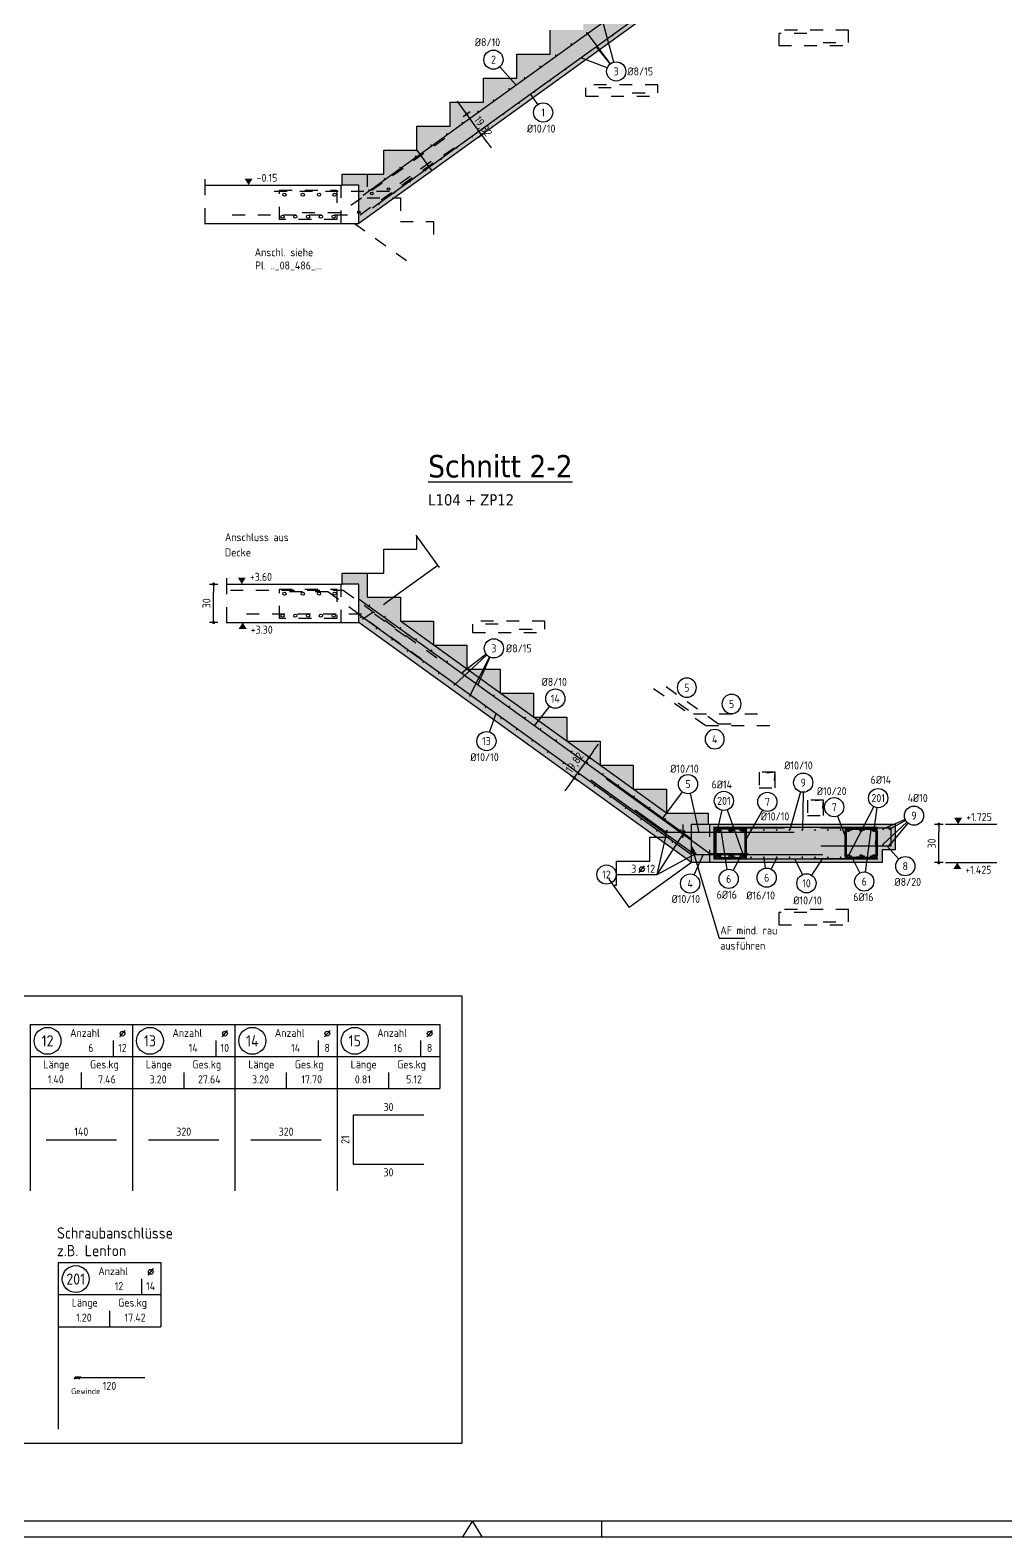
# Model space of a CAD drawing. Extents: x 0 to 29.1, y 0 to 18.4.
# Drawn here: x 7.06 to 14.68, y 0 to 11.77 of the extents above; entities that cross this region are included whole.
import ezdxf
from ezdxf.enums import TextEntityAlignment as Align

# ---------------------------------------------------------------- set-up
doc = ezdxf.new("R2010")
doc.units = 0
doc.header["$LTSCALE"] = 0.25
for name, pattern in [('AUSGEZOGEN', [1000.01, 1000, 0.01]), ('DOT', [0.175, 0.05, -0.125]), ('GESTRICHELT', [0.75, 0.5, -0.25]), ('HIDDEN', [0.375, 0.25, -0.125]), ('HIDDEN2', [0.187, 0.125, -0.062]), ('PUNKT', [0.175, 0.05, -0.125]), ('VERDECKT', [0.375, 0.25, -0.125])]:
    doc.linetypes.add(name, pattern=pattern)
for name, color, linetype in [('AFU', 7, 'Continuous'), ('BETON', 7, 'Continuous'), ('DRUEBER', 7, 'Continuous'), ('grau_mittel', 7, 'Continuous'), ('HILFE', 7, 'Continuous'), ('koten', 7, 'Continuous'), ('MASSE', 7, 'Continuous'), ('OBJEKT', 7, 'Continuous'), ('RAHMEN', 7, 'Continuous'), ('RND', 7, 'Continuous'), ('RND-1', 7, 'Continuous'), ('RND_BILD', 7, 'Continuous'), ('TEXT', 7, 'Continuous'), ('VERDECKT', 7, 'Continuous')]:
    doc.layers.add(name, color=color, linetype=linetype)
doc.layers.add('NOPLOT', color=7, linetype='Continuous', plot=False)
doc.styles.add('helv', font='tahoma.ttf')
doc.styles.add('txt', font='isocp.shx')
doc.linetypes.add('AFU_50K', pattern='A,0.15,["/",Standard,S=0.2,R=0,X=-0.01,Y=-0.1],0.07,["/",Standard,S=0.2,R=0,X=-0.01,Y=-0.1],0.15', length=0.37)
doc.dimstyles.new('DOT_I', dxfattribs={"dimscale": 0.25, "dimtxt": 0.25, "dimasz": 0.25, "dimexe": 0.1, "dimexo": 0.3, "dimgap": 0.1, "dimtad": 1, "dimdec": 3, "dimzin": 3, "dimtxsty": 'txt', "dimblk": 'DOT', "dimblk1": 'DOT', "dimblk2": 'DOT', "dimsah": 1, "dimcen": 0.1, "dimse1": 1, "dimse2": 1, "dimazin": 0, "dimtfac": 1, "dimtdec": 4, "dimtix": 1, "dimtmove": 2, "dimatfit": 3, "dimfxl": 0, "dimtvp": 1, "dimtolj": 1, "dimtzin": 0, "dimarcsym": 0})

# ---------------------------------------------------------------- blocks, each defined once
blk = doc.blocks.new('RND_HIN')
at = {"layer": 'RND', "color": 7, "linetype": 'Continuous'}
blk.add_circle((0, 0), 0.3, dxfattribs=at)
at = {"layer": 'RND', "color": 7, "linetype": 'Continuous', "style": 'txt'}
blk.add_attdef('POSI', text='', height=0.25, dxfattribs=at).set_placement((0, 0), align=Align.MIDDLE)
blk = doc.blocks.new('DINA1')
at = {"layer": 'RAHMEN', "color": 5}
blk.add_line((2, 0.5), (83.6, 0.5), dxfattribs=at)
at = {"layer": 'RAHMEN', "color": 7, "linetype": 'Continuous'}
for p, q in [((42.05, 0.5), (41.74, 0)), ((42.36, 0), (42.05, 0.5))]:
    blk.add_line(p, q, dxfattribs=at)
at = {"layer": 'RAHMEN', "color": 7}
blk.add_line((46.1, 0), (46.1, 0.5), dxfattribs=at)
at = {"layer": 'RAHMEN'}
blk.add_line((0, 0), (84.1, 0), dxfattribs=at)
blk = doc.blocks.new('RND_LIS2')
at = {"layer": 'RND', "color": 3, "linetype": 'Continuous'}
for p, q in [((0, 0), (0, -5.2)), ((0, 0), (3.2, 0)), ((3.2, 0), (3.2, -2)), ((2.6, -0.503), (2.6, -1)), ((0, -1), (3.2, -1)), ((1.6, -1.503), (1.6, -2)), ((0, -2), (3.2, -2))]:
    blk.add_line(p, q, dxfattribs=at)
at = {"layer": 'RND', "color": 7, "linetype": 'Continuous'}
blk.add_line((2.805, -0.39), (2.973, -0.186), dxfattribs=at)
at = {"layer": 'RND', "color": 1, "linetype": 'Continuous'}
blk.add_circle((0.545, -0.513), 0.42, dxfattribs=at)
at = {"layer": 'RND', "color": 7, "linetype": 'Continuous'}
blk.add_circle((2.889, -0.288), 0.075, dxfattribs=at)
at = {"layer": 'RND', "color": 7, "linetype": 'Continuous', "style": 'txt'}
for s, p in [('Anzahl', (1.249, -0.391)), ('Länge', (0.42, -1.373)), ('Ges.kg', (1.872, -1.373))]:
    blk.add_text(s, height=0.25, dxfattribs=at).set_placement(p)
at = {"layer": 'RND', "color": 1, "linetype": 'Continuous', "style": 'txt'}
blk.add_attdef('POS1', text='', height=0.35, dxfattribs=at).set_placement((0.545, -0.513), align=Align.MIDDLE)
at = {"layer": 'RND', "color": 7, "linetype": 'Continuous', "style": 'txt'}
for tag, p in [('STK1', (1.897, -0.859)), ('DS1', (2.885, -0.859)), ('LANG1', (0.8, -1.841)), ('GEW', (2.4, -1.841))]:
    blk.add_attdef(tag, text='', height=0.25, dxfattribs=at).set_placement(p, align=Align.CENTER)
blk = doc.blocks.new('OKRD_O')
at = {"layer": 'koten', "color": 7, "linetype": 'Continuous'}
blk.add_solid([(-0.125, 0.202), (0.125, 0.202), (0, 0)], dxfattribs=at)
at = {"layer": 'koten', "style": 'txt'}
blk.add_attdef('OKRD', (0.25, 0.1), '', height=0.25, dxfattribs=at)
blk = doc.blocks.new('DOT')
at = {"layer": 'MASSE', "color": 7, "linetype": 'Continuous'}
for p, q in [((0, 0), (-1, 0)), ((0, 0.54), (0, -0.54))]:
    blk.add_line(p, q, dxfattribs=at)
at = {"layer": 'MASSE', "color": 7, "linetype": 'Continuous', "const_width": 0.2}
blk.add_lwpolyline([(-0.1, 0, 1), (0.1, 0, 1)], format="xyb", close=True, dxfattribs=at)
blk = doc.blocks.new('*D39')
at = {"layer": 'Defpoints', "color": 0, "linetype": 'AUSGEZOGEN', "transparency": 16777216}
for p in [(10.468, 11.109), (10.468, 11.109), (10.584, 10.948)]:
    blk.add_point(p, dxfattribs=at)
at = {"layer": 'MASSE', "color": 0, "linetype": 'AUSGEZOGEN', "lineweight": -2, "transparency": 16777216}
for p, q in [((10.432, 11.16), (10.395, 11.21)), ((10.584, 10.948), (10.468, 11.109)), ((10.621, 10.898), (10.658, 10.847))]:
    blk.add_line(p, q, dxfattribs=at)
at = {"layer": 'MASSE', "color": 0, "linetype": 'AUSGEZOGEN', "lineweight": -2, "transparency": 16777216, "xscale": 0.0625, "yscale": 0.0625, "zscale": 0.0625}
for p, rotation in [((10.468, 11.109), 305.7992139162113), ((10.584, 10.948), 125.7992139162113)]:
    blk.add_blockref('DOT', p, dxfattribs=dict(at, rotation=rotation))
at = {"layer": 'MASSE', "color": 0, "linetype": 'AUSGEZOGEN', "transparency": 16777216, "insert": (10.591, 11.011), "char_height": 0.0625, "attachment_point": 5, "rotation": 305.7992, "style": 'txt'}
blk.add_mtext('\\A1;19,82', dxfattribs=at)
blk = doc.blocks.new('okrd_u')
at = {"layer": 'koten', "color": 7, "linetype": 'Continuous'}
blk.add_solid([(-0.125, -0.202), (0.125, -0.202), (0, 0)], dxfattribs=at)
at = {"layer": 'koten', "style": 'txt'}
blk.add_attdef('OKRD', (0.25, -0.35), '', height=0.25, dxfattribs=at)
blk = doc.blocks.new('*D41')
at = {"layer": 'Defpoints', "color": 0, "linetype": 'AUSGEZOGEN', "transparency": 16777216}
for p in [(14.157, 5.565), (14.157, 5.565), (14.157, 5.265)]:
    blk.add_point(p, dxfattribs=at)
at = {"layer": 'MASSE', "color": 0, "linetype": 'AUSGEZOGEN', "lineweight": -2, "transparency": 16777216}
blk.add_line((14.157, 5.328), (14.157, 5.503), dxfattribs=at)
at = {"layer": 'MASSE', "color": 0, "linetype": 'AUSGEZOGEN', "lineweight": -2, "transparency": 16777216, "xscale": 0.0625, "yscale": 0.0625, "zscale": 0.0625}
for p, rotation in [((14.157, 5.565), 90), ((14.157, 5.265), 270)]:
    blk.add_blockref('DOT', p, dxfattribs=dict(at, rotation=rotation))
at = {"layer": 'MASSE', "color": 0, "linetype": 'AUSGEZOGEN', "transparency": 16777216, "insert": (14.101, 5.415), "char_height": 0.0625, "attachment_point": 5, "rotation": 90, "style": 'txt'}
blk.add_mtext('\\A1;30', dxfattribs=at)
blk = doc.blocks.new('*D42')
at = {"layer": 'Defpoints', "color": 0, "linetype": 'AUSGEZOGEN', "transparency": 16777216}
for p in [(8.491, 7.44), (8.491, 7.44), (8.491, 7.14)]:
    blk.add_point(p, dxfattribs=at)
at = {"layer": 'MASSE', "color": 0, "linetype": 'AUSGEZOGEN', "lineweight": -2, "transparency": 16777216}
blk.add_line((8.491, 7.203), (8.491, 7.378), dxfattribs=at)
at = {"layer": 'MASSE', "color": 0, "linetype": 'AUSGEZOGEN', "lineweight": -2, "transparency": 16777216, "xscale": 0.0625, "yscale": 0.0625, "zscale": 0.0625}
for p, rotation in [((8.491, 7.44), 90), ((8.491, 7.14), 270)]:
    blk.add_blockref('DOT', p, dxfattribs=dict(at, rotation=rotation))
at = {"layer": 'MASSE', "color": 0, "linetype": 'AUSGEZOGEN', "transparency": 16777216, "insert": (8.435, 7.29), "char_height": 0.0625, "attachment_point": 5, "rotation": 90, "style": 'txt'}
blk.add_mtext('\\A1;30', dxfattribs=at)
blk = doc.blocks.new('RND_LEI')
at = {"layer": 'RND', "color": 7, "linetype": 'Continuous'}
blk.add_line((1.022, 0.066), (1.19, 0.27), dxfattribs=at)
for centre, radius in [((0, 0), 0.3), ((1.106, 0.168), 0.075)]:
    blk.add_circle(centre, radius, dxfattribs=at)
at = {"layer": 'RND', "color": 7, "linetype": 'Continuous', "style": 'txt'}
blk.add_attdef('POSL', text='', height=0.25, dxfattribs=at).set_placement((0, 0), align=Align.MIDDLE)
blk.add_attdef('ANZ', text='', height=0.25, dxfattribs=at).set_placement((0.931, 0.057), align=Align.RIGHT)
for tag, p in [('DUM', (1.253, 0.057)), ('ABSTD', (1.674, 0.057)), ('POSTXT', (0.374, -0.327))]:
    blk.add_attdef(tag, p, '', height=0.25, dxfattribs=at)
blk = doc.blocks.new('*D43')
at = {"layer": 'Defpoints', "color": 0, "linetype": 'AUSGEZOGEN', "transparency": 16777216}
for p in [(11.424, 6.087), (11.424, 6.087), (11.308, 5.926)]:
    blk.add_point(p, dxfattribs=at)
at = {"layer": 'MASSE', "color": 0, "linetype": 'AUSGEZOGEN', "lineweight": -2, "transparency": 16777216}
for p, q in [((11.46, 6.138), (11.497, 6.189)), ((11.308, 5.926), (11.424, 6.087)), ((11.271, 5.876), (11.235, 5.825))]:
    blk.add_line(p, q, dxfattribs=at)
at = {"layer": 'MASSE', "color": 0, "linetype": 'AUSGEZOGEN', "lineweight": -2, "transparency": 16777216, "xscale": 0.0625, "yscale": 0.0625, "zscale": 0.0625}
for p, rotation in [((11.424, 6.087), 234.2025969754206), ((11.308, 5.926), 54.20259697542063)]:
    blk.add_blockref('DOT', p, dxfattribs=dict(at, rotation=rotation))
at = {"layer": 'MASSE', "color": 0, "linetype": 'AUSGEZOGEN', "transparency": 16777216, "insert": (11.316, 6.042), "char_height": 0.0625, "attachment_point": 5, "rotation": 54.2026, "style": 'txt'}
blk.add_mtext('\\A1;19,82', dxfattribs=at)
blk = doc.blocks.new('Pfeillinie')
at = {"layer": 'TEXT', "linetype": 'Continuous'}
blk.add_hatch(color=7, dxfattribs=at).paths.add_polyline_path([(0, 0), (-0.8, 0.2), (-0.8, 0), (-0.8, -0.2)])
at = {"layer": 'TEXT', "color": 7, "linetype": 'Continuous'}
for p, q in [((-0.8, 0), (-0.8, 0.2)), ((-0.8, 0.2), (0, 0)), ((-0.8, 0), (-0.8, -0.2)), ((-0.8, -0.2), (0, 0))]:
    blk.add_line(p, q, dxfattribs=at)

msp = doc.modelspace()

# ---------------------------------------------------------------- hatches: boundary and pattern name
at = {"layer": 'grau_mittel'}
h = msp.add_hatch(color=61, dxfattribs=at)
h.paths.add_polyline_path([(13.7146, 12.1311), (13.7146, 12.2311), (13.8146, 12.2311), (13.8146, 12.4311), (12.3646, 12.4311), (12.3646, 12.1311)])
h.paths.add_polyline_path([(12.2246, 12.1311), (12.3646, 12.1311), (12.3646, 12.4311), (12.3546, 12.4311), (12.3546, 12.4311), (12.2246, 12.4311)])
h.paths.add_polyline_path([(11.8996, 12.1411), (11.6396, 12.1411), (11.6396, 11.9536), (11.3796, 11.9536), (11.3796, 11.7661), (11.1196, 11.7661), (11.1196, 11.5786), (10.8596, 11.5786), (10.8596, 11.3911), (10.5996, 11.3911), (10.5996, 11.2036), (10.3396, 11.2036), (10.3396, 11.0161), (10.0796, 11.0161), (10.0796, 10.8286), (9.8196, 10.8286), (9.8196, 10.6411), (9.6896, 10.6411), (9.4946, 10.6411), (9.4946, 10.5561), (9.6248, 10.5561), (9.6248, 10.2561), (12.2246, 12.1311), (12.2246, 12.4311), (12.3546, 12.4311), (12.3546, 12.5161), (12.1596, 12.5161), (12.1596, 12.3286), (11.8996, 12.3286)])
h = msp.add_hatch(color=61, dxfattribs=at)
h.paths.add_polyline_path([(10.7296, 6.7752), (10.4696, 6.7752), (10.4696, 6.9627), (10.2096, 6.9627), (10.2096, 7.1502), (9.9496, 7.1502), (9.9496, 7.3377), (9.6896, 7.3377), (9.6896, 7.5252), (9.4946, 7.5252), (9.4946, 7.4402), (9.6246, 7.4402), (9.6246, 7.1402), (12.2246, 5.2652), (12.2246, 5.5652), (12.3546, 5.5652), (12.3546, 5.6502), (12.0296, 5.6502), (12.0296, 5.8377), (11.7696, 5.8377), (11.7696, 6.0252), (11.5096, 6.0252), (11.5096, 6.2127), (11.2496, 6.2127), (11.2496, 6.4002), (10.9896, 6.4002), (10.9896, 6.5877), (10.7296, 6.5877)])
h.paths.add_polyline_path([(12.3546, 5.5652), (12.2246, 5.5652), (12.2246, 5.2652), (13.7146, 5.2652), (13.7146, 5.3652), (13.8146, 5.3652), (13.8146, 5.5652)])

# ---------------------------------------------------------------- linework, layer by layer
at = {"layer": 'AFU', "color": 8, "linetype": 'AFU_50K'}
for p, q in [((9.6248, 10.5561), (9.4946, 10.5561)), ((9.6248, 10.2561), (9.6248, 10.5561)), ((9.6246, 7.4402), (9.4946, 7.4402)), ((9.6246, 7.1402), (9.6246, 7.4402)), ((12.2246, 5.2652), (12.2246, 5.5652)), ((12.2246, 5.5652), (12.3546, 5.5652))]:
    msp.add_line(p, q, dxfattribs=at)
at = {"layer": 'BETON', "color": 6, "linetype": 'AUSGEZOGEN'}
for p, q in [((12.2246, 12.1311), (9.6248, 10.2561)), ((11.1196, 11.5786), (11.1196, 11.7661)), ((10.8596, 11.3911), (10.8596, 11.5786)), ((10.8596, 11.5786), (11.1196, 11.5786)), ((10.5996, 11.2036), (10.5996, 11.3911)), ((10.5996, 11.3911), (10.8596, 11.3911)), ((10.3396, 11.0161), (10.3396, 11.2036)), ((10.3396, 11.2036), (10.5996, 11.2036)), ((10.0796, 10.8286), (10.0796, 11.0161)), ((10.0796, 11.0161), (10.3396, 11.0161)), ((9.8196, 10.6411), (9.8196, 10.8286)), ((9.8196, 10.8286), (10.0796, 10.8286)), ((9.4946, 10.5561), (9.4946, 10.6411)), ((9.4946, 10.6411), (9.6896, 10.6411)), ((9.6896, 10.6411), (9.8196, 10.6411)), ((8.4212, 10.5561), (9.4946, 10.5561)), ((8.4212, 10.2561), (9.6248, 10.2561)), ((8.5904, 7.4402), (9.4946, 7.4402)), ((9.4946, 7.4402), (9.4946, 7.5252)), ((9.4946, 7.5252), (9.6896, 7.5252)), ((9.6896, 7.5252), (9.6896, 7.3377)), ((9.6896, 7.3377), (9.9496, 7.3377)), ((9.9496, 7.3377), (9.9496, 7.1502)), ((8.5904, 7.1402), (9.6246, 7.1402)), ((12.2246, 5.2652), (9.6246, 7.1402)), ((9.9496, 7.1502), (10.2096, 7.1502)), ((10.2096, 7.1502), (10.2096, 6.9627)), ((10.2096, 6.9627), (10.4696, 6.9627)), ((10.4696, 6.9627), (10.4696, 6.7752)), ((10.4696, 6.7752), (10.7296, 6.7752)), ((10.7296, 6.7752), (10.7296, 6.5877)), ((10.7296, 6.5877), (10.9896, 6.5877)), ((10.9896, 6.5877), (10.9896, 6.4002)), ((10.9896, 6.4002), (11.2496, 6.4002)), ((11.2496, 6.4002), (11.2496, 6.2127)), ((11.2496, 6.2127), (11.5096, 6.2127)), ((11.5096, 6.2127), (11.5096, 6.0252)), ((11.5096, 6.0252), (11.7696, 6.0252)), ((11.7696, 6.0252), (11.7696, 5.8377)), ((11.7696, 5.8377), (12.0296, 5.8377)), ((12.0296, 5.8377), (12.0296, 5.6502)), ((12.0296, 5.6502), (12.3546, 5.6502)), ((12.3546, 5.6502), (12.3546, 5.5652)), ((12.3546, 5.5652), (13.8146, 5.5652)), ((13.8146, 5.5652), (13.8146, 5.3652)), ((13.8146, 5.3652), (13.7146, 5.3652)), ((13.7146, 5.3652), (13.7146, 5.2652)), ((13.7146, 5.2652), (12.2246, 5.2652))]:
    msp.add_line(p, q, dxfattribs=at)
at = {"layer": 'DRUEBER', "color": 102, "linetype": 'PUNKT'}
for p, q in [((9.6896, 10.6411), (9.6896, 10.4559)), ((9.6896, 10.4559), (9.9496, 10.4559)), ((9.9496, 10.4559), (9.9496, 10.2707)), ((9.5909, 10.2561), (10.0704, 9.9146)), ((9.9496, 10.2707), (10.2096, 10.2707)), ((10.2096, 10.2707), (10.2096, 10.1102))]:
    msp.add_line(p, q, dxfattribs=at)
at = {"layer": 'HILFE', "color": 102, "linetype": 'GESTRICHELT'}
for p, q in [((8.4212, 10.6013), (8.4212, 10.2043)), ((8.5904, 7.4854), (8.5904, 7.0884))]:
    msp.add_line(p, q, dxfattribs=at)
at = {"layer": 'HILFE', "color": 102, "linetype": 'AUSGEZOGEN'}
for p, q in [((14.2079, 5.5652), (14.6099, 5.5652)), ((14.2079, 5.2652), (14.6099, 5.2652))]:
    msp.add_line(p, q, dxfattribs=at)
at = {"layer": 'NOPLOT', "color": 191, "linetype": 'AUSGEZOGEN'}
for p, q in [((10.0796, 10.8286), (10.1956, 10.6678)), ((10.0714, 7.8229), (10.254, 7.5697)), ((12.0296, 5.6502), (9.9496, 7.1502)), ((12.5296, 5.3082), (12.5681, 5.3082)), ((13.5496, 5.3082), (13.5112, 5.3082)), ((11.5781, 5.1357), (11.7379, 4.9142))]:
    msp.add_line(p, q, dxfattribs=at)
for points in [[(12.6246, 5.5352), (12.4346, 5.5352, 0.4142136), (12.4046, 5.5052), (12.4046, 5.3252, 0.4142136), (12.4346, 5.2952), (12.6246, 5.2952, 0.4142136), (12.6546, 5.3252), (12.6546, 5.5052, 0.4142136)], [(13.4546, 5.5352), (13.6446, 5.5352, -0.4142136), (13.6746, 5.5052), (13.6746, 5.3252, -0.4142136), (13.6446, 5.2952), (13.4546, 5.2952, -0.4142136), (13.4246, 5.3252), (13.4246, 5.5052, -0.4142136)], [(12.6246, 5.5252), (12.4346, 5.5252, 0.4142136), (12.4146, 5.5052), (12.4146, 5.3252, 0.4142136), (12.4346, 5.3052), (12.6246, 5.3052, 0.4142136), (12.6446, 5.3252), (12.6446, 5.5052, 0.4142136)], [(13.4546, 5.5252), (13.6446, 5.5252, -0.4142136), (13.6646, 5.5052), (13.6646, 5.3252, -0.4142136), (13.6446, 5.3052), (13.4546, 5.3052, -0.4142136), (13.4346, 5.3252), (13.4346, 5.5052, -0.4142136)]]:
    msp.add_lwpolyline(points, format="xyb", close=True, dxfattribs=at)
at = {"layer": 'OBJEKT', "color": 102, "linetype": 'AUSGEZOGEN'}
for p, q in [((10.0796, 7.7127), (10.0796, 7.8115)), ((9.8196, 7.5252), (9.8196, 7.7127)), ((9.8196, 7.7127), (10.0796, 7.7127)), ((10.2424, 7.5858), (9.8985, 7.3377)), ((9.6896, 7.5252), (9.8196, 7.5252)), ((11.8996, 5.2752), (11.8996, 5.4627)), ((11.8996, 5.4627), (11.9508, 5.4627)), ((11.6396, 5.0877), (11.6396, 5.2752)), ((11.6396, 5.2752), (11.8996, 5.2752)), ((12.2246, 5.2652), (11.7379, 4.9142)), ((11.6127, 5.0877), (11.6396, 5.0877))]:
    msp.add_line(p, q, dxfattribs=at)
at = {"layer": 'RND', "color": 102, "linetype": 'AUSGEZOGEN'}
for p, q in [((11.6169, 11.5156), (11.531, 11.8336)), ((11.5914, 11.5032), (11.4093, 11.7458)), ((11.5664, 11.4701), (11.367, 11.5465)), ((11.5894, 11.5016), (11.4827, 11.6342)), ((10.7269, 11.479), (10.8522, 11.3382)), ((11.0232, 11.1847), (10.9667, 11.269)), ((10.6256, 6.887), (10.3736, 6.6536)), ((10.6213, 6.8922), (10.4349, 6.7485)), ((10.6464, 6.8713), (10.4893, 6.5659)), ((10.65, 6.8695), (10.5566, 6.6607)), ((11.1142, 6.4867), (10.9954, 6.3344)), ((10.647, 6.2847), (10.6975, 6.4282)), ((12.1521, 5.8181), (11.9926, 5.6039)), ((12.2131, 5.805), (12.2807, 5.4993)), ((13.0773, 5.8175), (12.9931, 5.5199)), ((13.0968, 5.8147), (13.0931, 5.5199)), ((12.4612, 5.6737), (12.4262, 5.5187)), ((12.5028, 5.6762), (12.6306, 5.3168)), ((12.7805, 5.6741), (12.6546, 5.4523)), ((13.6487, 5.7023), (13.4523, 5.3205)), ((13.6726, 5.6947), (13.6483, 5.5212)), ((13.3657, 5.6277), (13.4246, 5.471)), ((13.894, 5.6019), (13.7203, 5.526)), ((13.9077, 5.5809), (13.723, 5.4095)), ((13.9151, 5.5739), (13.7746, 5.4029)), ((13.8974, 5.595), (13.7799, 5.5287)), ((11.9553, 5.1718), (12.0351, 5.5124)), ((11.9553, 5.1718), (12.1724, 5.5072)), ((12.5038, 5.2123), (12.4563, 5.5182)), ((13.5843, 5.1917), (13.6296, 5.5198)), ((11.9553, 5.1718), (12.2571, 5.3354)), ((12.2454, 5.17), (12.3165, 5.3249)), ((12.5504, 5.2044), (12.6064, 5.3101)), ((12.8031, 5.2221), (12.7931, 5.3062)), ((12.8461, 5.2144), (12.8931, 5.3062)), ((13.0908, 5.1713), (13.0321, 5.2952)), ((13.1643, 5.1661), (13.2517, 5.298)), ((13.5407, 5.1846), (13.4758, 5.3152)), ((13.8445, 5.2928), (13.7509, 5.3952))]:
    msp.add_line(p, q, dxfattribs=at)
at = {"layer": 'RND', "color": 7, "linetype": 'AUSGEZOGEN'}
msp.add_line((11.6353, 5.1718), (11.9553, 5.1718), dxfattribs=at)
at = {"layer": 'RND', "color": 1, "linetype": 'AUSGEZOGEN'}
for points in [[(9.6583, 10.4771), (12.0915, 12.2319)], [(9.7317, 10.3783), (12.1649, 12.1331)], [(12.2246, 5.448), (9.6291, 7.3197)], [(12.2246, 5.3269), (9.6291, 7.1986)], [(13.2498, 5.3249), (12.2498, 5.3249), (11.4387, 5.9098)], [(12.6678, 5.3333), (12.3678, 5.3333), (11.5567, 5.9182)], [(13.0271, 5.4993), (12.0271, 5.4993), (11.7837, 5.6748)], [(13.1765, 5.298), (13.6765, 5.298), (13.6765, 5.538), (12.3965, 5.538)], [(12.9499, 5.5352), (12.3999, 5.5352), (12.3999, 5.2952), (13.6799, 5.2952)], [(12.6433, 5.4057), (12.6546, 5.5352), (12.4046, 5.5352), (12.4046, 5.2952), (12.6546, 5.2952), (12.6546, 5.5352), (12.5251, 5.5239)], [(13.2346, 5.3952), (13.7846, 5.3952), (13.7846, 5.5352), (13.2346, 5.5352)], [(13.6633, 5.4057), (13.6746, 5.5352), (13.4246, 5.5352), (13.4246, 5.2952), (13.6746, 5.2952), (13.6746, 5.5352), (13.5451, 5.5239)]]:
    msp.add_lwpolyline(points, dxfattribs=at)
at = {"layer": 'RND', "color": 7, "linetype": 'AUSGEZOGEN'}
for points, const_width in [([(11.2817, 11.6581, 1), (11.2877, 11.6581, 1)], 0.006), ([(11.4033, 11.7458, 1), (11.4093, 11.7458, 1)], 0.006), ([(11.6044, 11.722, 1), (11.6104, 11.722, 1)], 0.006), ([(11.16, 11.5703, 1), (11.166, 11.5703, 1)], 0.006), ([(11.361, 11.5465, 1), (11.367, 11.5465, 1)], 0.006), ([(11.4827, 11.6342, 1), (11.4887, 11.6342, 1)], 0.006), ([(11.0384, 11.4826, 1), (11.0444, 11.4826, 1)], 0.006), ([(11.2394, 11.4587, 1), (11.2454, 11.4587, 1)], 0.006), ([(10.795, 11.3071, 1), (10.801, 11.3071, 1)], 0.006), ([(10.9167, 11.3948, 1), (10.9227, 11.3948, 1)], 0.006), ([(11.1177, 11.371, 1), (11.1237, 11.371, 1)], 0.006), ([(10.6734, 11.2194, 1), (10.6794, 11.2194, 1)], 0.006), ([(10.8744, 11.1955, 1), (10.8804, 11.1955, 1)], 0.006), ([(10.9961, 11.2833, 1), (11.0021, 11.2833, 1)], 0.006), ([(10.5517, 11.1316, 1), (10.5577, 11.1316, 1)], 0.006), ([(10.7527, 11.1078, 1), (10.7587, 11.1078, 1)], 0.006), ([(10.3084, 10.9561, 1), (10.3144, 10.9561, 1)], 0.006), ([(10.4301, 11.0439, 1), (10.4361, 11.0439, 1)], 0.006), ([(10.6311, 11.02, 1), (10.6371, 11.02, 1)], 0.006), ([(10.1867, 10.8684, 1), (10.1927, 10.8684, 1)], 0.006), ([(10.3877, 10.8445, 1), (10.3937, 10.8445, 1)], 0.006), ([(10.5094, 10.9323, 1), (10.5154, 10.9323, 1)], 0.006), ([(10.0651, 10.7807, 1), (10.0711, 10.7807, 1)], 0.006), ([(10.2661, 10.7568, 1), (10.2721, 10.7568, 1)], 0.006), ([(9.8218, 10.6052, 1), (9.8278, 10.6052, 1)], 0.006), ([(9.9434, 10.6929, 1), (9.9494, 10.6929, 1)], 0.006), ([(10.1444, 10.6691, 1), (10.1504, 10.6691, 1)], 0.006), ([(9.7001, 10.5174, 1), (9.7061, 10.5174, 1)], 0.006), ([(9.9011, 10.4936, 1), (9.9071, 10.4936, 1)], 0.006), ([(10.0228, 10.5813, 1), (10.0288, 10.5813, 1)], 0.006), ([(9.7794, 10.4058, 1), (9.7854, 10.4058, 1)], 0.006), ([(9.6436, 7.1801, -1), (9.6376, 7.1801, -1)], 0.006), ([(9.7109, 7.2749, -1), (9.7049, 7.2749, -1)], 0.006), ([(9.8326, 7.1872, -1), (9.8266, 7.1872, -1)], 0.006), ([(9.7653, 7.0923, -1), (9.7593, 7.0923, -1)], 0.006), ([(9.9542, 7.0994, -1), (9.9482, 7.0994, -1)], 0.006), ([(9.887, 7.0046, -1), (9.881, 7.0046, -1)], 0.006), ([(10.0759, 7.0117, -1), (10.0699, 7.0117, -1)], 0.006), ([(10.0086, 6.9169, -1), (10.0026, 6.9169, -1)], 0.006), ([(10.1303, 6.8291, -1), (10.1243, 6.8291, -1)], 0.006), ([(10.1976, 6.9239, -1), (10.1916, 6.9239, -1)], 0.006), ([(10.3192, 6.8362, -1), (10.3132, 6.8362, -1)], 0.006), ([(10.252, 6.7414, -1), (10.246, 6.7414, -1)], 0.006), ([(10.4409, 6.7485, -1), (10.4349, 6.7485, -1)], 0.006), ([(10.3736, 6.6536, -1), (10.3676, 6.6536, -1)], 0.006), ([(10.5626, 6.6607, -1), (10.5566, 6.6607, -1)], 0.006), ([(10.4953, 6.5659, -1), (10.4893, 6.5659, -1)], 0.006), ([(10.617, 6.4782, -1), (10.611, 6.4782, -1)], 0.006), ([(10.6842, 6.573, -1), (10.6782, 6.573, -1)], 0.006), ([(10.8059, 6.4852, -1), (10.7999, 6.4852, -1)], 0.006), ([(10.7386, 6.3904, -1), (10.7326, 6.3904, -1)], 0.006), ([(10.9275, 6.3975, -1), (10.9215, 6.3975, -1)], 0.006), ([(10.8603, 6.3027, -1), (10.8543, 6.3027, -1)], 0.006), ([(11.0492, 6.3098, -1), (11.0432, 6.3098, -1)], 0.006), ([(10.9819, 6.2149, -1), (10.9759, 6.2149, -1)], 0.006), ([(11.1036, 6.1272, -1), (11.0976, 6.1272, -1)], 0.006), ([(11.1709, 6.222, -1), (11.1649, 6.222, -1)], 0.006), ([(11.2925, 6.1343, -1), (11.2865, 6.1343, -1)], 0.006), ([(11.2253, 6.0395, -1), (11.2193, 6.0395, -1)], 0.006), ([(11.4142, 6.0466, -1), (11.4082, 6.0466, -1)], 0.006), ([(11.3469, 5.9517, -1), (11.3409, 5.9517, -1)], 0.006), ([(11.5359, 5.9588, -1), (11.5299, 5.9588, -1)], 0.006), ([(11.4686, 5.864, -1), (11.4626, 5.864, -1)], 0.006), ([(11.5903, 5.7763, -1), (11.5843, 5.7763, -1)], 0.006), ([(11.6575, 5.8711, -1), (11.6515, 5.8711, -1)], 0.006), ([(11.7792, 5.7833, -1), (11.7732, 5.7833, -1)], 0.006), ([(11.7119, 5.6885, -1), (11.7059, 5.6885, -1)], 0.006), ([(11.9009, 5.6956, -1), (11.8949, 5.6956, -1)], 0.006), ([(11.8336, 5.6008, -1), (11.8276, 5.6008, -1)], 0.006), ([(12.0225, 5.6079, -1), (12.0165, 5.6079, -1)], 0.006), ([(13.7178, 5.5255, 1), (13.7248, 5.5255, 1)], 0.007), ([(13.769, 5.5255, 1), (13.776, 5.5255, 1)], 0.007), ([(11.9553, 5.513, -1), (11.9493, 5.513, -1)], 0.006), ([(12.0278, 5.513, 1), (12.0358, 5.513, 1)], 0.008), ([(12.0769, 5.4253, -1), (12.0709, 5.4253, -1)], 0.006), ([(12.1442, 5.5201, -1), (12.1382, 5.5201, -1)], 0.006), ([(12.1649, 5.5103, 1), (12.1729, 5.5103, 1)], 0.008), ([(12.4488, 5.5152, 1), (12.4558, 5.5152, 1)], 0.007), ([(12.5488, 5.5152, 1), (12.5558, 5.5152, 1)], 0.007), ([(12.6026, 5.5152, 1), (12.6096, 5.5152, 1)], 0.007), ([(12.6861, 5.5199, 1), (12.6931, 5.5199, 1)], 0.007), ([(12.7861, 5.5199, 1), (12.7931, 5.5199, 1)], 0.007), ([(12.8861, 5.5199, 1), (12.8931, 5.5199, 1)], 0.007), ([(12.9861, 5.5199, 1), (12.9931, 5.5199, 1)], 0.007), ([(13.0861, 5.5199, 1), (13.0931, 5.5199, 1)], 0.007), ([(13.1861, 5.5199, 1), (13.1931, 5.5199, 1)], 0.007), ([(13.2861, 5.5199, 1), (13.2931, 5.5199, 1)], 0.007), ([(13.3861, 5.5199, 1), (13.3931, 5.5199, 1)], 0.007), ([(13.4688, 5.5198, 1), (13.4758, 5.5198, 1)], 0.007), ([(13.5688, 5.5198, 1), (13.5758, 5.5198, 1)], 0.007), ([(13.6226, 5.5198, 1), (13.6296, 5.5198, 1)], 0.007), ([(13.7178, 5.4063, 1), (13.7248, 5.4063, 1)], 0.007), ([(13.769, 5.4063, 1), (13.776, 5.4063, 1)], 0.007), ([(12.2517, 5.3372, 1), (12.2597, 5.3372, 1)], 0.008), ([(12.4488, 5.3152, -1), (12.4558, 5.3152, -1)], 0.007), ([(12.5488, 5.3152, 1), (12.5558, 5.3152, 1)], 0.007), ([(12.6026, 5.3152, -1), (12.6096, 5.3152, -1)], 0.007), ([(12.6861, 5.3062, 1), (12.6931, 5.3062, 1)], 0.007), ([(12.7861, 5.3062, 1), (12.7931, 5.3062, 1)], 0.007), ([(12.8861, 5.3062, 1), (12.8931, 5.3062, 1)], 0.007), ([(12.9861, 5.3062, 1), (12.9931, 5.3062, 1)], 0.007), ([(13.0861, 5.3062, 1), (13.0931, 5.3062, 1)], 0.007), ([(13.1861, 5.3062, 1), (13.1931, 5.3062, 1)], 0.007), ([(13.2861, 5.3062, 1), (13.2931, 5.3062, 1)], 0.007), ([(13.3861, 5.3062, 1), (13.3931, 5.3062, 1)], 0.007), ([(13.4688, 5.3152, -1), (13.4758, 5.3152, -1)], 0.007), ([(13.5688, 5.3152, 1), (13.5758, 5.3152, 1)], 0.007), ([(13.6226, 5.3152, -1), (13.6296, 5.3152, -1)], 0.007)]:
    msp.add_lwpolyline(points, format="xyb", close=True, dxfattribs=dict(at, const_width=const_width))
at = {"layer": 'RND', "color": 7, "linetype": 'VERDECKT'}
for points in [[(13.126, 11.7406), (12.906, 11.7406), (12.906, 11.6446), (13.45, 11.6446)], [(13.252, 11.6692), (13.452, 11.6692), (13.452, 11.7652), (12.908, 11.7652)], [(11.5971, 11.3144), (11.3971, 11.3144), (11.3971, 11.2504), (11.9531, 11.2504)], [(11.7614, 11.275), (11.9614, 11.275), (11.9614, 11.339), (11.4054, 11.339)], [(10.7142, 7.1262), (10.5142, 7.1262), (10.5142, 7.0622), (11.0702, 7.0622)], [(10.8785, 7.0867), (11.0785, 7.0867), (11.0785, 7.1507), (10.5225, 7.1507)], [(12.8358, 6.333), (12.3358, 6.333), (11.9285, 6.6231)], [(12.0271, 6.6397), (12.4344, 6.3496), (12.5844, 6.3496)], [(12.1191, 6.5137), (12.2413, 6.4267), (12.7413, 6.4267)], [(13.126, 4.8748), (12.906, 4.8748), (12.906, 4.7788), (13.45, 4.7788)], [(13.252, 4.8033), (13.452, 4.8033), (13.452, 4.8993), (12.908, 4.8993)]]:
    msp.add_lwpolyline(points, dxfattribs=at)
at = {"layer": 'RND', "color": 7, "linetype": 'HIDDEN'}
for points in [[(8.6213, 7.3915), (9.5038, 7.3915), (10.3149, 6.8066)], [(9.0843, 7.3817), (9.3843, 7.3817), (10.1954, 6.7967)], [(8.7473, 7.2079), (9.7473, 7.2079), (9.9906, 7.0325)], [(12.8718, 5.9053), (12.8774, 5.9701), (12.7524, 5.9701), (12.7524, 5.8501), (12.8774, 5.8501), (12.8774, 5.9701), (12.8127, 5.9644)], [(13.25, 5.6883), (13.2557, 5.7531), (13.1307, 5.7531), (13.1307, 5.6331), (13.2557, 5.6331), (13.2557, 5.7531), (13.1909, 5.7474)]]:
    msp.add_lwpolyline(points, dxfattribs=at)
at = {"layer": 'RND', "color": 102, "linetype": 'AUSGEZOGEN'}
msp.add_lwpolyline([(12.2246, 5.3922), (12.4407, 4.6747), (12.6412, 4.6747)], dxfattribs=at)
at = {"layer": 'RND', "color": 102, "linetype": 'DOT'}
for centre in [(13.4496, 5.5198), (13.5496, 5.5198), (13.6496, 5.5198), (12.4296, 5.5152), (12.5296, 5.5152), (12.6296, 5.5152), (12.4296, 5.3152), (12.5296, 5.3152), (12.6296, 5.3152), (13.4496, 5.3152), (13.5496, 5.3152), (13.6496, 5.3152)]:
    msp.add_circle(centre, 0.011, dxfattribs=at)
at = {"layer": 'RND', "color": 7, "linetype": 'AUSGEZOGEN'}
for centre in [(12.4296, 5.5152), (12.5296, 5.5152), (12.6296, 5.5152), (13.4496, 5.5198), (13.5496, 5.5198), (13.6496, 5.5198), (12.4296, 5.3152), (12.5296, 5.3152), (12.6296, 5.3152), (13.4496, 5.3152), (13.5496, 5.3152), (13.6496, 5.3152)]:
    msp.add_circle(centre, 0.007, dxfattribs=at)
at = {"layer": 'RND-1', "color": 7, "linetype": 'HIDDEN2'}
for points in [[(8.636, 10.3242), (9.636, 10.3242), (10.4506, 10.9044)], [(10.2966, 10.9184), (9.4821, 10.3383), (9.0821, 10.3383)], [(10.1895, 10.7388), (9.8641, 10.5063), (8.8641, 10.5063)]]:
    msp.add_lwpolyline(points, dxfattribs=at)
for points in [[(9.0042, 10.5161), (9.4542, 10.5161), (9.4542, 10.2861), (9.0042, 10.2861)], [(9.0042, 7.4002), (9.4542, 7.4002), (9.4542, 7.1702), (9.0042, 7.1702)]]:
    msp.add_lwpolyline(points, close=True, dxfattribs=at)
at = {"layer": 'RND-1', "color": 7, "linetype": 'AUSGEZOGEN'}
for centre, radius in [((9.0437, 10.4807), 0.0125), ((9.1873, 10.4807), 0.0125), ((9.3141, 10.4807), 0.0125), ((9.4359, 10.4807), 0.0125), ((9.726, 10.4902), 0.01), ((9.8568, 10.5251), 0.01), ((9.0287, 10.3088), 0.0125), ((9.1287, 10.3088), 0.0125), ((9.2287, 10.3088), 0.0125), ((9.3287, 10.3088), 0.0125), ((9.4287, 10.3088), 0.0125), ((9.6254, 10.3433), 0.01), ((9.0437, 7.3649), 0.0125), ((9.1873, 7.3649), 0.0125), ((9.3141, 7.3649), 0.0125), ((9.4359, 7.3649), 0.0125), ((9.0287, 7.1929), 0.0125), ((9.1287, 7.1929), 0.0125), ((9.2287, 7.1929), 0.0125), ((9.3287, 7.1929), 0.0125), ((9.4287, 7.1929), 0.0125)]:
    msp.add_circle(centre, radius, dxfattribs=at)
at = {"layer": 'RND_BILD', "color": 102, "linetype": 'AUSGEZOGEN'}
for p, q in [((7.4135, 1.2524), (7.4021, 1.2303)), ((7.4255, 1.2524), (7.4141, 1.2303)), ((7.4375, 1.2524), (7.4261, 1.2303)), ((7.4495, 1.2524), (7.4381, 1.2303))]:
    msp.add_line(p, q, dxfattribs=at)
at = {"layer": 'RND_BILD', "color": 1, "linetype": 'AUSGEZOGEN'}
for points in [[(10.1319, 3.2941), (9.5819, 3.2941), (9.5819, 2.9091), (10.1319, 2.9091)], [(7.1819, 3.1016), (7.7319, 3.1016)], [(7.9819, 3.1016), (8.5319, 3.1016)], [(8.7819, 3.1016), (9.3319, 3.1016)], [(7.9522, 1.2413), (7.4022, 1.2413)]]:
    msp.add_lwpolyline(points, dxfattribs=at)
at = {"layer": 'TEXT', "color": 1, "linetype": 'AUSGEZOGEN'}
msp.add_lwpolyline([(1.8898, 4.2245), (10.4308, 4.2245), (10.4308, 0.7287), (1.8898, 0.7287)], close=True, dxfattribs=at)
at = {"layer": 'VERDECKT', "color": 102, "linetype": 'HIDDEN2'}
for p, q in [((9.4846, 10.5561), (9.4846, 10.2561)), ((9.4846, 7.4402), (9.4846, 7.1402)), ((12.3646, 5.5652), (12.3646, 5.2652))]:
    msp.add_line(p, q, dxfattribs=at)
at = {"layer": 'VERDECKT', "color": 102, "linetype": 'VERDECKT'}
for p, q in [((9.8985, 7.3377), (9.6246, 7.1402)), ((12.1596, 5.4627), (12.1596, 5.6502)), ((11.9508, 5.4627), (12.1596, 5.4627))]:
    msp.add_line(p, q, dxfattribs=at)

# ---------------------------------------------------------------- block references
at = {"layer": 'koten', "color": 102, "linetype": 'AUSGEZOGEN', "xscale": 0.25, "yscale": 0.25, "zscale": 0.25}
for name, p, values in [('OKRD_O', (8.7638, 10.5561), {'OKRD': '-0.15'}), ('OKRD_O', (14.3079, 5.5652), {'OKRD': '+1.725'}), ('okrd_u', (14.3014, 5.2652), {'OKRD': '+1.425'})]:
    msp.add_blockref(name, p, dxfattribs=at).add_auto_attribs(values)
at = {"layer": 'koten', "color": 1, "linetype": 'AUSGEZOGEN', "xscale": 0.25, "yscale": 0.25, "zscale": 0.25}
for name, p, values in [('OKRD_O', (8.711, 7.4402), {'OKRD': '+3.60'}), ('okrd_u', (8.7176, 7.1402), {'OKRD': '+3.30'})]:
    msp.add_blockref(name, p, dxfattribs=at).add_auto_attribs(values)
at = {"layer": 'RAHMEN', "color": 7, "linetype": 'AUSGEZOGEN', "xscale": 0.25, "yscale": 0.25, "zscale": 0.25}
msp.add_blockref('DINA1', (0, 0), dxfattribs=at)
at = {"layer": 'RND', "color": 7, "linetype": 'AUSGEZOGEN', "xscale": 0.25, "yscale": 0.25, "zscale": 0.25}
for name, p, values in [('RND_HIN', (10.677, 11.535), {'POSI': '2'}), ('RND_HIN', (11.6364, 11.4432), {'POSI': '3'}), ('RND_HIN', (11.065, 11.1224), {'POSI': '1'}), ('RND_HIN', (10.6807, 6.938), {'POSI': '3'}), ('RND_HIN', (11.1604, 6.5458), {'POSI': '14'}), ('RND_HIN', (10.6221, 6.214), {'POSI': '13'}), ('RND_HIN', (12.1969, 5.8782), {'POSI': '5'}), ('RND_HIN', (13.0977, 5.8897), {'POSI': '9'}), ('RND_HIN', (12.4777, 5.7469), {'POSI': '201'}), ('RND_HIN', (12.8175, 5.7393), {'POSI': '7'}), ('RND_HIN', (13.3393, 5.6979), {'POSI': '7'}), ('RND_HIN', (13.683, 5.769), {'POSI': '201'}), ('RND_HIN', (13.9627, 5.6319), {'POSI': '9'}), ('RND_HIN', (13.8951, 5.2374), {'POSI': '8'}), ('RND_LEI', (11.5603, 5.1718), {'POSL': '12', 'DUM': '12', 'ANZ': '3'}), ('RND_HIN', (12.5153, 5.1381), {'POSI': '6'}), ('RND_HIN', (12.8119, 5.1476), {'POSI': '6'}), ('RND_HIN', (13.1229, 5.1035), {'POSI': '10'}), ('RND_HIN', (13.5741, 5.1174), {'POSI': '6'}), ('RND_HIN', (12.2141, 5.1018), {'POSI': '4'})]:
    msp.add_blockref(name, p, dxfattribs=at).add_auto_attribs(values)
at = {"layer": 'RND', "color": 7, "linetype": 'AUSGEZOGEN'}
ref = msp.add_blockref('RND_HIN', (12.1879, 6.6314), dxfattribs=dict(at, xscale=-0.25, yscale=0.25, zscale=0.25, rotation=180))
ref.add_attrib('POSI', '5', dxfattribs={"color": 7, "linetype": 'Continuous', "height": 0.0625, "style": 'txt'}).set_placement((12.1879, 6.6314), align=Align.MIDDLE)
ref = msp.add_blockref('RND_HIN', (12.5376, 6.504), dxfattribs=dict(at, xscale=-0.25, yscale=0.25, zscale=0.25, rotation=180))
ref.add_attrib('POSI', '5', dxfattribs={"color": 7, "linetype": 'Continuous', "height": 0.0625, "style": 'txt'}).set_placement((12.5376, 6.504), align=Align.MIDDLE)
ref = msp.add_blockref('RND_HIN', (12.4059, 6.2289), dxfattribs=dict(at, xscale=-0.25, yscale=0.25, zscale=0.25, rotation=180))
ref.add_attrib('POSI', '4', dxfattribs={"color": 7, "linetype": 'Continuous', "height": 0.0625, "style": 'txt'}).set_placement((12.4059, 6.2289), align=Align.MIDDLE)
at = {"layer": 'RND', "color": 102, "linetype": 'AUSGEZOGEN', "xscale": 0.0625, "yscale": 0.0625, "zscale": 0.0625, "rotation": 106.7630901861163}
msp.add_blockref('Pfeillinie', (12.2246, 5.3922), dxfattribs=at)
at = {"layer": 'RND_BILD', "color": 7, "linetype": 'AUSGEZOGEN', "xscale": 0.25, "yscale": 0.25, "zscale": 0.25}
for p, values in [((7.0569, 4.0016), {'POS1': '12', 'STK1': '6', 'DS1': '12', 'LANG1': '1.40', 'GEW': '7.46'}), ((7.8569, 4.0016), {'POS1': '13', 'STK1': '14', 'DS1': '10', 'LANG1': '3.20', 'GEW': '27.64'}), ((8.6569, 4.0016), {'POS1': '14', 'STK1': '14', 'DS1': '8', 'LANG1': '3.20', 'GEW': '17.70'}), ((9.4569, 4.0016), {'POS1': '15', 'STK1': '16', 'DS1': '8', 'LANG1': '0.81', 'GEW': '5.12'}), ((7.2772, 2.1413), {'POS1': '201', 'STK1': '12', 'DS1': '14', 'LANG1': '1.20', 'GEW': '17.42'})]:
    msp.add_blockref('RND_LIS2', p, dxfattribs=at).add_auto_attribs(values)

# ---------------------------------------------------------------- texts
at = {"layer": 'RND_BILD', "color": 7, "linetype": 'AUSGEZOGEN', "style": 'txt'}
for s, p in [('30', (9.8569, 3.3566)), ('140', (7.4569, 3.1641)), ('320', (8.2569, 3.1641)), ('320', (9.0569, 3.1641)), ('30', (9.8569, 2.8466)), ('120', (7.6772, 1.1788))]:
    msp.add_text(s, height=0.063, dxfattribs=at).set_placement(p, align=Align.MIDDLE)
msp.add_text('21', height=0.063, rotation=90, dxfattribs=at).set_placement((9.5194, 3.1016), align=Align.MIDDLE)
at = {"layer": 'RND_BILD', "color": 102, "linetype": 'Continuous', "style": 'txt'}
msp.add_text('Gewinde', height=0.045, dxfattribs=at).set_placement((7.3777, 1.115))
at = {"layer": 'TEXT', "color": 7, "linetype": 'AUSGEZOGEN', "style": 'txt'}
for s, p in [('%%C8/10', (10.5314, 11.6402)), ('%%C8/15', (11.7237, 11.4121)), ('%%C10/10', (10.9391, 10.9655)), ('Anschl. siehe', (8.8114, 9.9998)), ('Pl. .._08_486_...', (8.8146, 9.8965)), ('Anschluss aus', (8.579, 7.7751)), ('Decke', (8.579, 7.6564)), ('%%C8/15', (10.7753, 6.9068)), ('%%C8/10', (11.053, 6.6451)), ('%%C10/10', (10.4962, 6.0571)), ('%%C10/10', (12.0587, 5.9671)), ('%%C10/10', (12.9494, 5.9928)), ('6%%C14', (12.3813, 5.8438)), ('6%%C14', (13.6241, 5.8805)), ('%%C10/20', (13.2039, 5.7918)), ('4%%C10', (13.9133, 5.7387)), ('%%C10/10', (12.7663, 5.5947)), ('%%C8/20', (13.8101, 5.0831)), ('%%C10/10', (12.0691, 4.9501)), ('6%%C16', (12.4212, 4.983)), ('%%C16/10', (12.653, 4.9772)), ('%%C10/10', (13.02, 4.9385)), ('6%%C16', (13.4887, 4.9643)), ('AF mind. rau', (12.4494, 4.7045)), ('ausführen', (12.4494, 4.5858))]:
    msp.add_text(s, height=0.0625, dxfattribs=at).set_placement(p)
at = {"layer": 'TEXT', "color": 5, "linetype": 'AUSGEZOGEN', "style": 'helv'}
msp.add_text('%%USchnitt 2-2', height=0.175, dxfattribs=at).set_placement((10.1672, 8.2728))
at = {"layer": 'TEXT', "color": 1, "linetype": 'AUSGEZOGEN'}
for s, style, p in [('L104 + ZP12', 'helv', (10.1672, 8.054)), ('Schraubanschlüsse', 'txt', (7.2668, 2.3291)), ('z.B. Lenton', 'txt', (7.2668, 2.1915))]:
    msp.add_text(s, height=0.0875, dxfattribs=dict(at, style=style)).set_placement(p)

# ---------------------------------------------------------------- dimensions: what is measured, and where the dimension line sits
at = {"layer": 'MASSE', "color": 7, "linetype": 'AUSGEZOGEN'}
dim = msp.add_linear_dim(base=(10.4685, 11.1091), p1=(10.5845, 10.9482), p2=(10.4685, 11.1091), angle=305.79921, text='<>2', dimstyle='DOT_I', override={"dimdec": 1, "dimlfac": 100}, dxfattribs=at)
dim.commit()
dim.dimension.update_dxf_attribs({"geometry": '*D39', "text_midpoint": (10.5906, 11.0107), "dimtype": 160})
for base, p1, p2, picture, middle in [((8.4913, 7.4402), (8.4913, 7.1402), (8.4913, 7.4402), '*D42', (8.4351, 7.2902)), ((14.1568, 5.5652), (14.1568, 5.2652), (14.1568, 5.5652), '*D41', (14.1006, 5.4152))]:
    dim = msp.add_linear_dim(base=base, p1=p1, p2=p2, angle=90, dimstyle='DOT_I', override={"dimdec": 0, "dimlfac": 100}, dxfattribs=at)
    dim.commit()
    dim.dimension.update_dxf_attribs({"geometry": picture, "text_midpoint": middle})
dim = msp.add_linear_dim(base=(11.4238, 6.0871), p1=(11.3079, 5.9264), p2=(11.4238, 6.0871), angle=54.2026, text='<>2', dimstyle='DOT_I', override={"dimdec": 1, "dimlfac": 100}, dxfattribs=at)
dim.commit()
dim.dimension.update_dxf_attribs({"geometry": '*D43', "text_midpoint": (11.3164, 6.0424)})

doc.saveas('drawing.dxf')
